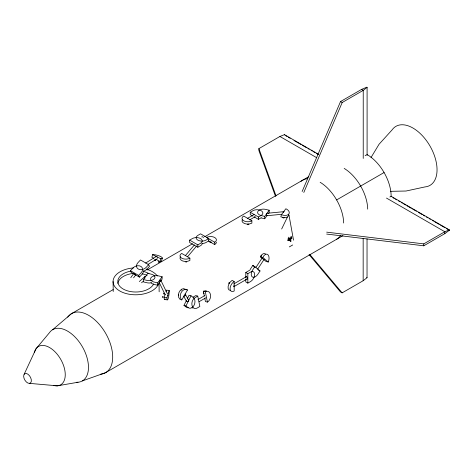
<?xml version="1.0" encoding="UTF-8"?>
<svg xmlns="http://www.w3.org/2000/svg" width="473" height="473" viewBox="0 0 473 473"><rect width="100%" height="100%" fill="white"/><g stroke="black" fill="none" stroke-linecap="round" stroke-linejoin="round"><path stroke-width="0.71" d="M162.978 296.825C162.895 295.14 162.541 298.83 162.96 296.997M164.03 293.449C164.078 291.817 163.504 294.874 163.96 293.94M288.412 237.168L287.974 240.686L287.974 239.988L290.871 241.177M288.985 215.156L288.394 215.109L288.985 215.156L293.526 240.172M155.694 259.263L160.14 261.492L160.838 258.79A5.788 1.549 14.5 0 0 160.518 256.461A5.788 1.549 14.5 0 0 152.572 254.657L151.88 257.359L153.784 258.311M162.322 257.998L161.624 260.7A5.788 1.549 14.5 0 1 161.494 261.084L160.14 261.492M281.447 214.63A5.788 3.536 16.2 0 0 288.849 214.015A5.788 3.536 16.2 0 0 285.858 208.735L281.447 214.63L280.808 216.829L283.699 217.604A5.788 3.536 16.2 0 0 288.211 216.214M165.042 299.042A5.788 0.94 -83.3 0 1 164.297 299.214L164.096 297.493L165.136 294.153M165.97 291.48L166.384 290.144L169.222 290.475A5.788 0.94 -83.3 0 1 168.175 298.575A5.788 0.94 -83.3 0 1 166.934 297.824L164.096 297.493M166.934 297.824L169.222 290.475M302.135 191.53L340.53 101.553L361.567 89.409L366.782 87.174L367.095 87.357L367.095 155.428M303.796 192.487L342.192 102.511L363.229 90.367L367.095 87.357M24.164 374.244L36.031 348.772L49.423 332.726A29.604 17.093 60 0 1 82.893 347.69A29.604 17.093 60 0 1 76.638 382.296M281.66 229.003L287.442 217.054M188.26 307.734A5.788 4.091 -75 0 1 186.232 307.125L183.973 305.41L186.516 300.331M187.468 298.428L189.052 295.253L191.027 295.785L193.286 297.499A5.788 4.091 -75 0 1 194.125 305.15A5.788 4.091 -75 0 1 188.207 307.657L185.954 305.942L183.973 305.41M185.954 305.942L191.027 295.785M260.528 256.945L262.828 257.572A5.788 3.299 -74.8 0 1 267.795 254.592A5.788 3.299 -74.8 0 1 268.244 262.007L265.944 261.386L260.528 256.945L262.024 254.64A5.788 3.299 -74.8 0 1 265.501 253.966M181.786 299.912L187.485 290.008L183.548 288.648A5.788 4.145 -69.8 0 0 178.611 297.221L179.888 299.214L181.786 299.912A5.788 4.145 -69.8 0 1 181.319 292.308A5.788 4.145 -69.8 0 1 187.485 290.008M371.045 157.509L379.044 144.271L392.082 129.904A34.074 19.671 60 0 1 429.987 146.027A34.074 19.671 60 0 1 424.996 186.912L406.035 191.021L390.574 191.329M288.181 238.77L290.233 239.71L291.823 238.108L291.037 236.453M254.858 266.63L252.748 269.841A5.788 3.341 -60 0 0 252.162 276.829A5.788 3.341 -60 0 0 257.921 274.18L260.038 270.97L254.858 266.63L252.813 265.448L250.696 268.658A5.788 3.341 -60 0 0 249.963 269.982M255.964 267.363L262.231 257.844M257.59 269.267L264.247 259.151M130.773 277.698L133.77 273.459L135.721 274.843L133.599 277.846M143.437 279.549L147.812 273.359L151.39 274.204A5.788 3.341 0 0 1 154.559 278.562A5.788 3.341 0 0 1 147.014 280.394L143.437 279.549L143.437 281.914L147.014 282.753A5.788 3.341 0 0 0 151.443 282.742M157.734 282.919L162.109 276.729L158.538 275.883A5.788 3.341 0 0 0 150.988 277.716A5.788 3.341 0 0 0 154.163 282.074L157.734 282.919L157.734 285.284L154.163 284.439A5.788 3.341 0 0 1 151.011 282.641M157.734 285.284L159.72 282.47M160.518 281.34L162.109 279.094L162.109 276.729M180.491 256.869L180.189 257.294A5.788 3.341 0 0 0 187.278 261.386L189.874 260.522L189.874 258.157L181.685 253.427A5.788 3.341 0 0 0 181.685 258.157A5.788 3.341 0 0 0 189.874 258.157M242.501 219.484L242.2 219.91A5.788 3.341 0 0 0 249.289 224.007L251.884 223.138L251.884 220.779L243.696 216.049A5.788 3.341 0 0 0 243.696 220.779A5.788 3.341 0 0 0 251.884 220.779M264.72 216.403L269.172 210.231L265.607 209.373A5.788 3.341 0 0 0 258.039 211.177A5.788 3.341 0 0 0 261.155 215.546L264.72 216.403L264.72 218.768L261.155 217.911M264.72 218.768L267.15 215.398M268.362 213.719L269.172 212.596L269.172 210.231M291.888 236.819L289.222 240.154L290.871 241.401L290.871 239.628M185.416 255.574L194.433 244.913M187.692 256.591L196.709 245.93M135.692 274.872L133.741 273.489M139.429 277.137L131.24 272.407L130.442 270.692L132.954 268.014A5.788 4.381 -25 0 1 140.812 266.352A5.788 4.381 -25 0 1 141.143 272.738L138.63 275.422L139.429 277.137L141.941 274.452A5.788 4.381 -25 0 0 143.408 270.917M148.676 264.691L146.163 267.375A5.788 4.381 -25 0 1 138.305 269.036A5.788 4.381 -25 0 1 137.974 262.645L140.487 259.967L148.676 264.691L149.48 266.405L146.967 269.09A5.788 4.381 -25 0 1 143.1 271.242M290.552 237.097L289.198 238.522L290.233 239.71M139.334 281.553L144.655 276.811M141.575 282.771L143.171 281.352M52.751 329.64L71.559 313.617L113.148 289.606M309.076 254.586L340.465 291.912L342.127 292.87L363.163 280.726L367.036 277.716L367.036 238.918M208.422 240.964L214.718 244.6L216.22 243.098A5.788 3.341 0 0 0 216.415 242.235M292.681 244.973L289.322 246.906M326.654 234.064L423.773 245.806L444.809 233.656L449.35 230.262L449.35 229.896L391.029 196.224M145.625 263.059L156.167 256.549M148.096 264.366L157.391 258.625M275.511 196.384L258.885 150.538L258.885 148.617L279.921 136.472L284.462 134.628L318.696 154.393M189.643 240.136L192.375 238.558A5.788 3.341 0 0 1 200.564 238.558A5.788 3.341 0 0 1 200.564 243.288L197.832 244.86L189.643 240.136L189.643 242.501L197.832 247.225L200.564 245.653A5.788 3.341 0 0 0 202.261 243.288M147.062 270.024L192.487 243.796M204.643 236.778L308.869 176.606M250.252 212.265L252.978 210.692A5.788 3.341 0 0 1 261.167 210.692A5.788 3.341 0 0 1 261.167 215.416L258.441 216.995L250.252 212.265L250.252 214.63L252.771 216.084M208.753 238.558L206.021 240.136A5.788 3.341 0 0 1 197.832 240.136A5.788 3.341 0 0 1 197.832 235.406L200.564 233.833L208.753 238.558L208.753 240.923L206.021 242.501A5.788 3.341 0 0 1 201.93 243.477M247.267 218.508L254.09 214.565M249.732 219.868L255.314 216.646M365.144 155.641L366.415 154.908M254.031 216.811L258.441 219.36L261.167 217.781M336.616 199.931L384.082 172.527M193.037 297.162L195.763 295.584L197.744 296.116L199.86 306.474L197.135 308.047A5.788 4.091 -75 0 1 191.979 305.233A5.788 4.091 -75 0 1 195.012 297.694L197.744 296.116M197.933 299.569L204.756 295.631M245.794 277.574L245.794 272.478L248.52 270.905A5.788 3.341 -60 0 1 249.584 270.455M199.121 301.668L205.944 297.73M245.794 272.478L247.84 273.66L250.572 272.087A5.788 3.341 -60 0 1 254.663 274.452A5.788 3.341 -60 0 1 250.572 281.541L247.84 283.12L245.794 281.938L245.794 279.029M233.798 283.924L246.202 276.758M233.78 286.715L247.426 278.839M389.876 197.005L391.141 196.277A34.074 19.671 60 0 0 367.048 154.541M342.943 235.625L105.633 372.635L82.349 380.913M326.654 232.148L423.773 243.885L444.809 231.74L449.35 229.896M204.324 296.051L203.331 291.22L205.524 290.729A5.788 4.091 -75 0 1 206.541 291.061M78.015 382.249L57.422 385.826L29.432 383.367A5.451 3.145 60 0 1 23.65 376.171A5.451 3.145 60 0 1 29.432 375.651A5.451 3.145 60 0 1 29.432 383.367M230.617 290.31L230.097 290.363A5.788 3.341 -60 0 1 230.097 282.174L232.142 280.359L234.194 281.541L234.194 290.996A5.788 3.341 -60 0 1 230.097 288.631A5.788 3.341 -60 0 1 234.194 281.541M266.873 213.305L283.93 211.662M267.121 215.706L281.334 214.334M291.888 238.617L289.198 238.522L290.688 238.96M164.498 299.545L167.336 299.876M203.331 291.22L205.312 291.746A5.788 4.091 -75 0 1 210.461 294.561A5.788 4.091 -75 0 1 207.428 302.105L205.453 301.573L204.744 298.12M152.572 254.657L160.838 258.79M361.567 89.409L363.229 90.367L363.229 158.437M340.53 101.553L342.192 102.511M285.733 135.721L286.999 136.455M288.27 137.188L290.168 138.287M293.975 140.481L300.946 144.507M302.212 145.241L306.652 147.801M307.917 148.534L309.188 149.267M311.086 150.361L312.357 151.094M313.623 151.827L314.894 152.56M316.159 153.293L318.063 154.387M392.933 197.69L394.198 198.418M395.469 199.151L396.735 199.884M398.638 200.984L399.904 201.711M401.175 202.444L402.44 203.177M403.711 203.91L405.609 205.01M406.881 205.737L411.315 208.303M412.586 209.031L416.388 211.23M418.286 212.33L422.093 214.523M423.359 215.256L424.63 215.99M426.528 217.083L427.799 217.817M429.064 218.55L430.335 219.283M432.233 220.377L433.505 221.11M434.77 221.843L439.21 224.403M440.475 225.136L444.91 227.696M446.181 228.429L449.35 230.262M279.921 136.472L316.691 157.698M386.488 198.069L444.809 231.74L444.809 233.656M366.717 277.533L367.036 277.716M207.162 237.872L214.718 242.235L214.718 244.6M258.5 270.083L260.038 270.97M130.442 270.692L138.63 275.422M262.828 257.572L268.244 262.007M252.813 265.448L254.882 267.18M309.78 254.415L342.127 292.87M185.31 294.236L188.479 299.894M183.701 296.269L186.522 301.301M160.867 280.377L167.395 293.763M159.312 282.694L165.219 294.803M258.885 148.617L276.013 195.857M205.312 291.746L207.428 302.105M159.029 283.238L159.159 291.8M113.077 281.518L113.23 291.51M423.773 243.885L423.773 245.806M363.163 238.268L363.163 280.726M284.462 134.628L284.462 134.994M258.441 216.995L258.441 219.36M247.84 273.66L247.84 283.12M197.832 244.86L197.832 247.225M144.945 278.301A1.206 0.857 48.3 0 1 144.59 276.9A1.206 0.857 48.3 0 1 145.844 276.811M160.093 280.128A1.206 0.644 -26 0 1 160.802 280.844A1.206 0.644 -26 0 1 159.2 281.683M159.513 280.312A1.206 0.644 -26 0 1 159.803 280.193M168.045 295.205A1.206 0.644 -26 0 1 167.885 295.601M188.621 300.154A1.206 1.135 -29.3 0 1 188.579 301.041M188.408 301.301A1.206 1.135 -29.3 0 1 188.177 301.514M187.899 301.662A1.206 1.135 -29.3 0 1 186.332 300.45M188.012 299.533A1.206 1.135 -29.3 0 1 188.272 299.681M185.103 294.023A1.206 1.135 -29.3 0 1 183.82 296.003M178.516 295.548A0.662 0.473 -69.8 0 1 178.552 294.78M181.165 290.227A0.662 0.473 -69.8 0 1 181.378 289.984M192.966 308.006A5.788 4.091 -75 0 1 191.949 307.675M204.111 293.42A0.662 0.467 -75 0 1 203.697 292.556M245.966 277.326A1.206 0.698 60 0 1 246.8 276.806A1.206 0.698 60 0 1 247.669 278.272A1.206 0.698 60 0 1 246.829 278.792M233.899 285.591A1.206 0.698 60 0 1 233.916 286.585M229.133 283.605A0.662 0.384 -60 0 1 228.92 282.819A0.662 0.384 -60 0 1 229.707 282.606M261.344 256.39A0.662 0.378 -74.8 0 1 260.925 255.781A0.662 0.378 -74.8 0 1 261.563 255.195M248.615 224.048A0.662 0.378 0 0 1 248.65 224.563A0.662 0.378 0 0 1 247.769 224.634A0.662 0.378 0 0 1 247.574 224.131M267.381 215.505A1.206 0.556 84.5 0 1 266.447 214.576M266.518 213.707A1.206 0.556 84.5 0 1 266.731 213.364M283.493 212.625A1.206 0.556 84.5 0 1 284.078 211.685M284.031 217.414A0.662 0.408 16.2 0 1 283.587 218A0.662 0.408 16.2 0 1 282.913 217.308M186.604 261.971A0.662 0.378 0 0 1 185.67 261.971M211.26 242.152A1.206 1.041 -71.7 0 1 210.781 241.898M201.723 236.943A1.206 1.041 -71.7 0 1 203.313 237.801M206.53 237.511A5.788 3.341 0 0 1 214.718 237.511A5.788 3.341 0 0 1 214.718 242.235M210.911 241.945A0.662 0.378 0 0 1 209.941 242.176A0.662 0.378 0 0 1 209.805 241.573M156.031 256.668A1.206 0.674 58.3 0 1 157.373 257.271M158.213 284.592A22.964 13.481 -0.9 0 1 132.907 294.697A22.964 13.481 -0.9 0 1 113.077 281.388A22.964 13.481 -0.9 0 1 133.398 267.937M146.222 269.119A22.964 13.481 -0.9 0 1 157.261 275.954M153.648 283.918A18.24 10.708 -0.9 0 1 123.37 289.139A18.24 10.708 -0.9 0 1 130.684 271.124M143.349 271.425A18.24 10.708 -0.9 0 1 148.948 273.613M117.883 283.451A18.24 10.708 -0.9 0 1 133.38 273.418M142.119 273.82A18.24 10.708 -0.9 0 1 147.198 275.381M34.464 352.225A22.148 12.789 60 0 1 60.668 359.249A22.148 12.789 60 0 1 53.65 385.454M67.728 317.164A34.074 19.671 60 0 1 105.633 333.288A34.074 19.671 60 0 1 100.643 374.178M300.958 181.36A34.074 19.671 60 0 1 307.533 178.717M320.15 182.282A34.074 19.671 60 0 1 343.67 223.02M340.448 235.725A34.074 19.671 60 0 1 336.616 239.279M344.184 168.406A34.074 19.671 60 0 1 367.704 209.143M154.44 259.99L155.706 260.321L154.44 259.99M158.236 261.888L159.507 262.219L158.236 261.888"/></g></svg>
